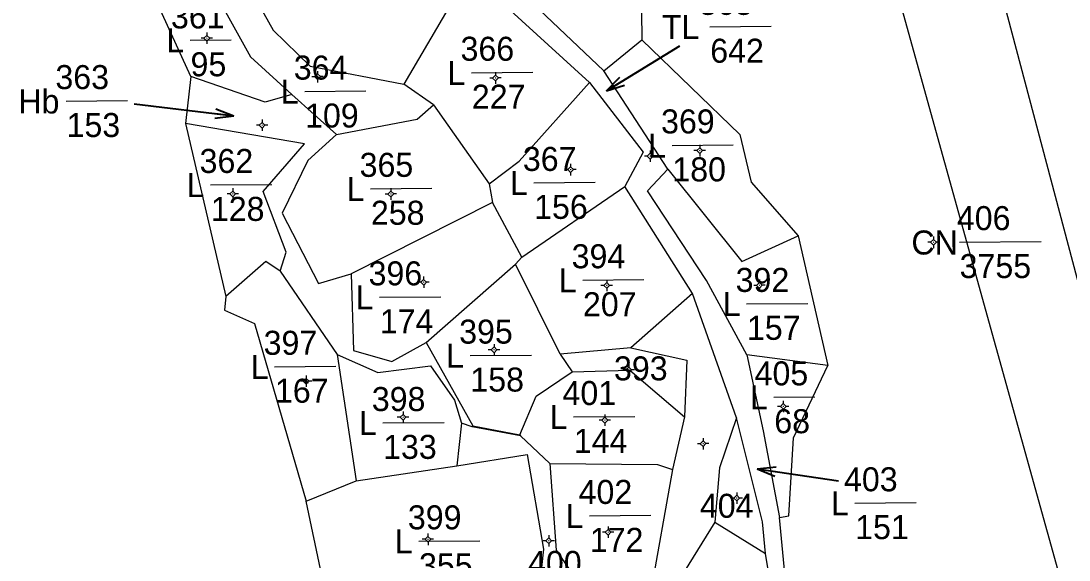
# Model space of a CAD drawing. Header units: metres. Extents: x 550490 to 551626, y 1839168 to 1840631.
# Drawn here: x 551028.6 to 551142, y 1839576.3 to 1839634.7 of the extents above; entities that cross this region are included whole.
import ezdxf
from ezdxf.enums import TextEntityAlignment as Align

# ---------------------------------------------------------------- set-up
doc = ezdxf.new("R2010")
doc.units = ezdxf.units.M
doc.header["$MEASUREMENT"] = 0
for name, color, linetype, lineweight in [('Level 10', 7, 'Continuous', 0), ('Level 11', 7, 'Continuous', 0), ('Level 13', 7, 'Continuous', 0), ('Level 2', 7, 'Continuous', 0), ('Level 22', 7, 'Continuous', 0)]:
    doc.layers.add(name, color=color, linetype=linetype, lineweight=lineweight)
doc.styles.add('Style-FmSimple', font='FmSimple.shx')
doc.styles.add('Style-VHarial', font='VHarial.shx')
doc.dimstyles.get("Standard").update_dxf_attribs({"dimtxt": 0.18, "dimasz": 0.18, "dimexe": 0.18, "dimexo": 0.0625, "dimgap": 0.09, "dimtad": 0, "dimtih": 1, "dimtoh": 1, "dimdec": 4, "dimzin": 0, "dimdsep": 46, "dimtxsty": 'Standard', "dimcen": 0.09, "dimadec": 0, "dimazin": 0, "dimtfac": 1, "dimtdec": 4, "dimtofl": 0, "dimtmove": 0, "dimatfit": 3, "dimfxl": 1, "dimtolj": 1, "dimtzin": 0, "dimarcsym": 0})

# ---------------------------------------------------------------- blocks, each defined once
blk = doc.blocks.new('CENTRD')
at = {"layer": 'Level 11', "linetype": 'Continuous', "lineweight": 0}
h = blk.add_hatch(color=1, dxfattribs=at)
edge = h.paths.add_edge_path()
edge.add_arc((0.2, 0.2), 1.5, 0, 360)
at = {"layer": 'Level 11', "color": 1, "linetype": 'Continuous', "lineweight": 0}
for p, q in [((0, 6.2), (-6.2, 0)), ((0, 12.4), (0, 6.2)), ((6.2, 0.2), (0, 6.2)), ((0.2, -6.2), (6.2, 0.2)), ((12.4, 0.2), (6.2, 0.2)), ((-6.2, 0), (-12.4, 0)), ((-6.2, 0), (0.2, -6.2)), ((0.2, -6.2), (0.2, -12.4))]:
    blk.add_line(p, q, dxfattribs=at)
blk = doc.blocks.new('N_THUA_331')
at = {"layer": 'Level 13', "color": 3, "linetype": 'Continuous', "lineweight": 0}
blk.add_line((356003.03, 1839520.03), (356009.66, 1839520.09), dxfattribs=at)
at = {"layer": 'Level 13', "color": 3, "linetype": 'Continuous', "lineweight": 0, "style": 'Style-FmSimple'}
for s, p in [('368', (356001.85, 1839522.61999)), ('TL', (355997.84, 1839519.98999)), ('642', (356003.07, 1839517.43999))]:
    blk.add_text(s, height=2.59998, dxfattribs=at).set_placement(p, align=Align.MIDDLE_LEFT)
blk = doc.blocks.new('N_THUA_393')
at = {"layer": 'Level 13', "color": 3, "linetype": 'Continuous', "lineweight": 0}
blk.add_line((356033.8, 1839510.65), (356042.64, 1839510.72), dxfattribs=at)
at = {"layer": 'Level 13', "color": 3, "linetype": 'Continuous', "lineweight": 0, "style": 'Style-FmSimple'}
for s, p in [('406', (356033.53, 1839513.23999)), ('CN', (356028.61, 1839510.59999)), ('3755', (356033.83, 1839508.04999))]:
    blk.add_text(s, height=2.59998, dxfattribs=at).set_placement(p, align=Align.MIDDLE_LEFT)
blk = doc.blocks.new('N_THUA_408')
at = {"layer": 'Level 13', "color": 3, "linetype": 'Continuous', "lineweight": 0}
blk.add_line((355952.59, 1839532.7), (355957.01, 1839532.74), dxfattribs=at)
at = {"layer": 'Level 13', "color": 3, "linetype": 'Continuous', "lineweight": 0, "style": 'Style-FmSimple'}
for s, p in [('361', (355950.5, 1839535.27999)), ('L', (355950, 1839532.67999)), ('95', (355952.62, 1839530.09999))]:
    blk.add_text(s, height=2.59998, dxfattribs=at).set_placement(p, align=Align.MIDDLE_LEFT)
blk = doc.blocks.new('N_THUA_409')
at = {"layer": 'Level 13', "color": 3, "linetype": 'Continuous', "lineweight": 0}
blk.add_line((355983.81, 1839528.39), (355990.44, 1839528.45), dxfattribs=at)
at = {"layer": 'Level 13', "color": 3, "linetype": 'Continuous', "lineweight": 0, "style": 'Style-FmSimple'}
for s, p in [('366', (355982.63, 1839530.97999)), ('L', (355981.22, 1839528.36999)), ('227', (355983.85, 1839525.78999))]:
    blk.add_text(s, height=2.59998, dxfattribs=at).set_placement(p, align=Align.MIDDLE_LEFT)
blk = doc.blocks.new('N_THUA_411')
at = {"layer": 'Level 13', "color": 3, "linetype": 'Continuous', "lineweight": 0}
blk.add_line((355964.58, 1839528.54), (355971.21, 1839528.6), dxfattribs=at)
at = {"layer": 'Level 13', "color": 3, "linetype": 'Continuous', "lineweight": 0, "style": 'Style-FmSimple'}
for s, p in [('364', (355963.4, 1839531.12999)), ('L', (355962, 1839528.51999)), ('109', (355964.62, 1839525.93999))]:
    blk.add_text(s, height=2.59998, dxfattribs=at).set_placement(p, align=Align.MIDDLE_LEFT)
blk = doc.blocks.new('N_THUA_413')
at = {"layer": 'Level 13', "color": 3, "linetype": 'Continuous', "lineweight": 0}
blk.add_line((356005.91, 1839520.52), (356012.53, 1839520.58), dxfattribs=at)
at = {"layer": 'Level 13', "color": 3, "linetype": 'Continuous', "lineweight": 0, "style": 'Style-FmSimple'}
for s, p in [('369', (356004.72, 1839523.10999)), ('L', (356003.32, 1839520.49999)), ('180', (356005.94, 1839517.91999))]:
    blk.add_text(s, height=2.59998, dxfattribs=at).set_placement(p, align=Align.MIDDLE_LEFT)
blk = doc.blocks.new('N_THUA_414')
at = {"layer": 'Level 13', "color": 3, "linetype": 'Continuous', "lineweight": 0}
blk.add_line((355961.11, 1839523.12), (355967.74, 1839523.18), dxfattribs=at)
at = {"layer": 'Level 13', "color": 3, "linetype": 'Continuous', "lineweight": 0, "style": 'Style-FmSimple'}
for s, p in [('363', (355959.93, 1839525.70999)), ('Hb', (355955.92, 1839523.06999)), ('153', (355961.14, 1839520.51999))]:
    blk.add_text(s, height=2.59998, dxfattribs=at).set_placement(p, align=Align.MIDDLE_LEFT)
blk = doc.blocks.new('N_THUA_415')
at = {"layer": 'Level 13', "color": 3, "linetype": 'Continuous', "lineweight": 0}
blk.add_line((355991.95, 1839518.45), (355998.58, 1839518.51), dxfattribs=at)
at = {"layer": 'Level 13', "color": 3, "linetype": 'Continuous', "lineweight": 0, "style": 'Style-FmSimple'}
for s, p in [('367', (355990.77, 1839521.03999)), ('L', (355989.37, 1839518.42999)), ('156', (355991.99, 1839515.84999))]:
    blk.add_text(s, height=2.59998, dxfattribs=at).set_placement(p, align=Align.MIDDLE_LEFT)
blk = doc.blocks.new('N_THUA_417')
at = {"layer": 'Level 13', "color": 3, "linetype": 'Continuous', "lineweight": 0}
blk.add_line((355972.49, 1839515.83), (355979.12, 1839515.89), dxfattribs=at)
at = {"layer": 'Level 13', "color": 3, "linetype": 'Continuous', "lineweight": 0, "style": 'Style-FmSimple'}
for s, p in [('365', (355971.31, 1839518.41999)), ('L', (355969.91, 1839515.80999)), ('258', (355972.53, 1839513.22999))]:
    blk.add_text(s, height=2.59998, dxfattribs=at).set_placement(p, align=Align.MIDDLE_LEFT)
blk = doc.blocks.new('N_THUA_419')
at = {"layer": 'Level 13', "color": 3, "linetype": 'Continuous', "lineweight": 0}
blk.add_line((355955.39, 1839515.84), (355962.02, 1839515.89), dxfattribs=at)
at = {"layer": 'Level 13', "color": 3, "linetype": 'Continuous', "lineweight": 0, "style": 'Style-FmSimple'}
for s, p in [('362', (355954.21, 1839518.42999)), ('L', (355952.81, 1839515.80999)), ('128', (355955.43, 1839513.23999))]:
    blk.add_text(s, height=2.59998, dxfattribs=at).set_placement(p, align=Align.MIDDLE_LEFT)
blk = doc.blocks.new('N_THUA_423')
at = {"layer": 'Level 13', "color": 3, "linetype": 'Continuous', "lineweight": 0}
blk.add_line((356012.38, 1839505.95), (356019.01, 1839506), dxfattribs=at)
at = {"layer": 'Level 13', "color": 3, "linetype": 'Continuous', "lineweight": 0, "style": 'Style-FmSimple'}
for s, p in [('392', (356011.2, 1839508.53999)), ('L', (356009.8, 1839505.91999)), ('157', (356012.42, 1839503.34999))]:
    blk.add_text(s, height=2.59998, dxfattribs=at).set_placement(p, align=Align.MIDDLE_LEFT)
blk = doc.blocks.new('N_THUA_424')
at = {"layer": 'Level 13', "color": 3, "linetype": 'Continuous', "lineweight": 0}
blk.add_line((355995.85, 1839505.93), (356002.47, 1839505.99), dxfattribs=at)
at = {"layer": 'Level 13', "color": 3, "linetype": 'Continuous', "lineweight": 0, "style": 'Style-FmSimple'}
for s, p in [('394', (355994.66, 1839508.51999)), ('L', (355993.26, 1839505.90999)), ('207', (355995.88, 1839503.32999))]:
    blk.add_text(s, height=2.59998, dxfattribs=at).set_placement(p, align=Align.MIDDLE_LEFT)
blk = doc.blocks.new('N_THUA_425')
at = {"layer": 'Level 13', "color": 3, "linetype": 'Continuous', "lineweight": 0}
blk.add_line((355976.05, 1839506.26), (355982.67, 1839506.32), dxfattribs=at)
at = {"layer": 'Level 13', "color": 3, "linetype": 'Continuous', "lineweight": 0, "style": 'Style-FmSimple'}
for s, p in [('396', (355974.87, 1839508.84999)), ('L', (355973.46, 1839506.23999)), ('174', (355976.08, 1839503.65999))]:
    blk.add_text(s, height=2.59998, dxfattribs=at).set_placement(p, align=Align.MIDDLE_LEFT)
blk = doc.blocks.new('N_THUA_433')
at = {"layer": 'Level 13', "color": 3, "linetype": 'Continuous', "lineweight": 0}
blk.add_line((355963.33, 1839495.55), (355969.95, 1839495.61), dxfattribs=at)
at = {"layer": 'Level 13', "color": 3, "linetype": 'Continuous', "lineweight": 0, "style": 'Style-FmSimple'}
for s, p in [('397', (355962.14, 1839498.13999)), ('L', (355960.74, 1839495.52999)), ('167', (355963.36, 1839492.94999))]:
    blk.add_text(s, height=2.59998, dxfattribs=at).set_placement(p, align=Align.MIDDLE_LEFT)
blk = doc.blocks.new('N_THUA_434')
at = {"layer": 'Level 13', "color": 3, "linetype": 'Continuous', "lineweight": 0}
blk.add_line((355983.67, 1839498.96), (355990.3, 1839499.01), dxfattribs=at)
at = {"layer": 'Level 13', "color": 3, "linetype": 'Continuous', "lineweight": 0, "style": 'Style-FmSimple'}
for s, p in [('395', (355982.49, 1839501.54999)), ('L', (355981.08, 1839498.92999)), ('158', (355983.7, 1839496.35999))]:
    blk.add_text(s, height=2.59998, dxfattribs=at).set_placement(p, align=Align.MIDDLE_LEFT)
blk = doc.blocks.new('N_THUA_440')
at = {"layer": 'Level 13', "color": 3, "linetype": 'Continuous', "lineweight": 0}
blk.add_line((356006.37, 1839488.94), (356013, 1839489), dxfattribs=at)
at = {"layer": 'Level 13', "color": 3, "linetype": 'Continuous', "lineweight": 0, "style": 'Style-FmSimple'}
for s, p in [('403', (356005.19, 1839491.52999)), ('L', (356003.78, 1839488.91999)), ('151', (356006.4, 1839486.34999))]:
    blk.add_text(s, height=2.59998, dxfattribs=at).set_placement(p, align=Align.MIDDLE_LEFT)
blk = doc.blocks.new('N_THUA_447')
at = {"layer": 'Level 13', "color": 3, "linetype": 'Continuous', "lineweight": 0, "style": 'Style-FmSimple'}
blk.add_text('393', height=2.59998, dxfattribs=at).set_placement((355993.06, 1839496.76999), align=Align.MIDDLE_LEFT)
blk = doc.blocks.new('N_THUA_448')
at = {"layer": 'Level 13', "color": 3, "linetype": 'Continuous', "lineweight": 0}
blk.add_line((355973.83, 1839491.67), (355980.45, 1839491.72), dxfattribs=at)
at = {"layer": 'Level 13', "color": 3, "linetype": 'Continuous', "lineweight": 0, "style": 'Style-FmSimple'}
for s, p in [('398', (355972.64, 1839494.24999)), ('L', (355971.24, 1839491.63999)), ('133', (355973.86, 1839489.06999))]:
    blk.add_text(s, height=2.59998, dxfattribs=at).set_placement(p, align=Align.MIDDLE_LEFT)
blk = doc.blocks.new('N_THUA_449')
at = {"layer": 'Level 13', "color": 3, "linetype": 'Continuous', "lineweight": 0}
blk.add_line((356014.94, 1839492.84), (356019.36, 1839492.88), dxfattribs=at)
at = {"layer": 'Level 13', "color": 3, "linetype": 'Continuous', "lineweight": 0, "style": 'Style-FmSimple'}
for s, p in [('405', (356012.85, 1839495.42999)), ('L', (356012.35, 1839492.81999)), ('68', (356014.98, 1839490.24999))]:
    blk.add_text(s, height=2.59998, dxfattribs=at).set_placement(p, align=Align.MIDDLE_LEFT)
blk = doc.blocks.new('N_THUA_451')
at = {"layer": 'Level 13', "color": 3, "linetype": 'Continuous', "lineweight": 0}
blk.add_line((355995.64, 1839491.33), (356002.27, 1839491.38), dxfattribs=at)
at = {"layer": 'Level 13', "color": 3, "linetype": 'Continuous', "lineweight": 0, "style": 'Style-FmSimple'}
for s, p in [('401', (355994.46, 1839493.90999)), ('L', (355993.06, 1839491.29999)), ('144', (355995.68, 1839488.72999))]:
    blk.add_text(s, height=2.59998, dxfattribs=at).set_placement(p, align=Align.MIDDLE_LEFT)
blk = doc.blocks.new('N_THUA_453')
at = {"layer": 'Level 13', "color": 3, "linetype": 'Continuous', "lineweight": 0, "style": 'Style-FmSimple'}
blk.add_text('404', height=2.59998, dxfattribs=at).set_placement((356004.74, 1839482.88999), align=Align.MIDDLE_LEFT)
blk = doc.blocks.new('N_THUA_454')
at = {"layer": 'Level 13', "color": 3, "linetype": 'Continuous', "lineweight": 0}
blk.add_line((355992.23, 1839478.29), (355996.65, 1839478.32), dxfattribs=at)
at = {"layer": 'Level 13', "color": 3, "linetype": 'Continuous', "lineweight": 0, "style": 'Style-FmSimple'}
for s, p in [('400', (355990.14, 1839480.86999)), ('Hb', (355987.04, 1839478.23999)), ('95', (355992.26, 1839475.68999))]:
    blk.add_text(s, height=2.59998, dxfattribs=at).set_placement(p, align=Align.MIDDLE_LEFT)
blk = doc.blocks.new('N_THUA_457')
at = {"layer": 'Level 13', "color": 3, "linetype": 'Continuous', "lineweight": 0}
blk.add_line((355976.52, 1839478.45), (355983.14, 1839478.51), dxfattribs=at)
at = {"layer": 'Level 13', "color": 3, "linetype": 'Continuous', "lineweight": 0, "style": 'Style-FmSimple'}
for s, p in [('399', (355975.34, 1839481.03999)), ('L', (355973.93, 1839478.42999)), ('355', (355976.55, 1839475.84999))]:
    blk.add_text(s, height=2.59998, dxfattribs=at).set_placement(p, align=Align.MIDDLE_LEFT)
blk = doc.blocks.new('N_THUA_458')
at = {"layer": 'Level 13', "color": 3, "linetype": 'Continuous', "lineweight": 0}
blk.add_line((355995.99, 1839479.21), (356002.62, 1839479.27), dxfattribs=at)
at = {"layer": 'Level 13', "color": 3, "linetype": 'Continuous', "lineweight": 0, "style": 'Style-FmSimple'}
for s, p in [('402', (355994.81, 1839481.79999)), ('L', (355993.4, 1839479.18999)), ('172', (355996.02, 1839476.60999))]:
    blk.add_text(s, height=2.59998, dxfattribs=at).set_placement(p, align=Align.MIDDLE_LEFT)
blk = doc.blocks.new('TerminatorOpen_0.5')
at = {"color": 0, "linetype": 'ByBlock', "lineweight": -2}
for q in [(-1, 0.25), (-1, 0), (-1, -0.25)]:
    blk.add_line((0, 0), q, dxfattribs=at)

msp = doc.modelspace()

# ---------------------------------------------------------------- linework, layer by layer
at = {"layer": 'Level 10', "color": 1, "linetype": 'Continuous', "lineweight": 0, "flags": 128}
msp.add_lwpolyline([(551117.57, 1839658.77), (551120.51, 1839648.18), (551131.24, 1839650.62), (551155.18, 1839560.21), (551145.47, 1839558.29)], dxfattribs=at)
at = {"layer": 'Level 10', "color": 2, "linetype": 'Continuous', "lineweight": 0, "flags": 128}
for points in [[(551088.59, 1839650.57), (551095.68, 1839638.86), (551095.76, 1839632.66)], [(551079.13, 1839641.21), (551091.66, 1839629.31)], [(551077.07, 1839639.95), (551070.03, 1839627.87)], [(551090.1, 1839628.06), (551077.07, 1839639.95)], [(551046.98, 1839628.71), (551041.94, 1839639.78)], [(551053.67, 1839637.68), (551055.88, 1839633.72), (551059.87, 1839629.81), (551070.03, 1839627.87)], [(551050.54, 1839636.04), (551053.42, 1839630.84), (551057.88, 1839626.73)], [(551091.66, 1839629.31), (551095.76, 1839632.66)], [(551095.76, 1839632.66), (551106.37, 1839622.43), (551107.6, 1839617.24), (551112.67, 1839611.44)], [(551046.98, 1839628.71), (551046.38, 1839623.62)], [(551057.88, 1839626.73), (551055.03, 1839625.91), (551046.98, 1839628.71)], [(551098.57, 1839618.65), (551091.66, 1839629.31)], [(551073.22, 1839625.64), (551070.03, 1839627.87)], [(551079.23, 1839617.09), (551082.48, 1839619.51), (551090.1, 1839628.06)], [(551090.1, 1839628.06), (551095.91, 1839620.5), (551093.91, 1839616.79)], [(551057.88, 1839626.73), (551062.72, 1839622.42)], [(551062.72, 1839622.42), (551071.46, 1839624.09), (551073.22, 1839625.64)], [(551073.22, 1839625.64), (551079.23, 1839617.09)], [(551056.62, 1839607.63), (551057.28, 1839609.68), (551054.79, 1839616.24), (551059.26, 1839621.4), (551046.38, 1839623.62)], [(551046.38, 1839623.62), (551050.75, 1839604.87)], [(551062.72, 1839622.42), (551059.62, 1839619.59), (551056.85, 1839613.91), (551060.8, 1839606.27), (551064.31, 1839607.32)], [(551107.12, 1839598.55), (551102.77, 1839606.59), (551096.37, 1839616.33), (551098.57, 1839618.65)], [(551098.57, 1839618.65), (551106.59, 1839608.67), (551112.67, 1839611.44)], [(551079.23, 1839617.09), (551079.6, 1839615.05)], [(551082.79, 1839609.13), (551093.91, 1839616.79)], [(551101.25, 1839605.21), (551093.91, 1839616.79)], [(551079.6, 1839615.05), (551064.31, 1839607.32)], [(551082.79, 1839609.13), (551079.6, 1839615.05)], [(551112.67, 1839611.44), (551115.89, 1839597.39)], [(551056.62, 1839607.63), (551055.07, 1839608.67), (551050.75, 1839604.87)], [(551072.42, 1839599.89), (551082.11, 1839608.36)], [(551082.11, 1839608.36), (551082.79, 1839609.13)], [(551086.92, 1839598.63), (551082.11, 1839608.36)], [(551056.62, 1839607.63), (551062.81, 1839598.59)], [(551064.31, 1839607.32), (551064.56, 1839599.03), (551068.73, 1839597.82), (551072.42, 1839599.89)], [(551050.75, 1839604.87), (551050.63, 1839603.38), (551053.85, 1839601.94), (551059.44, 1839582.7)], [(551101.25, 1839605.21), (551094.57, 1839599.3)], [(551106.01, 1839591.73), (551101.25, 1839605.21)], [(551072.42, 1839599.89), (551077.47, 1839590.86), (551082.58, 1839589.89)], [(551094.57, 1839599.3), (551086.92, 1839598.63)], [(551094.57, 1839599.3), (551100.63, 1839597.97), (551100.38, 1839591.86)], [(551062.81, 1839598.59), (551067.21, 1839596.63), (551072.9, 1839597.38), (551075.51, 1839593.63), (551076.24, 1839591.16)], [(551062.81, 1839598.59), (551064.84, 1839584.93)], [(551086.92, 1839598.63), (551088.21, 1839596.72)], [(551115.89, 1839597.39), (551107.12, 1839598.55)], [(551107.12, 1839598.55), (551108.9, 1839590.33), (551110.66, 1839580.95)], [(551088.21, 1839596.72), (551094.47, 1839596.89), (551100.38, 1839591.86)], [(551110.66, 1839580.95), (551111.65, 1839581.11), (551112.17, 1839589.58), (551115.89, 1839597.39)], [(551082.58, 1839589.89), (551084.34, 1839594.08), (551088.21, 1839596.72)], [(551076.24, 1839591.16), (551075.73, 1839586.55)], [(551082.62, 1839589.78), (551077.4, 1839590.76), (551076.24, 1839591.16)], [(551100.38, 1839591.86), (551099.09, 1839586.15)], [(551106.01, 1839591.73), (551104.17, 1839586.32), (551103.65, 1839580.44)], [(551109.15, 1839577.06), (551108.8, 1839580.48), (551106.01, 1839591.73)], [(551082.58, 1839589.89), (551082.62, 1839589.78)], [(551082.62, 1839589.78), (551085.8, 1839586.78)], [(551075.73, 1839586.55), (551083.34, 1839587.75), (551085.13, 1839577.51), (551083.83, 1839565.58)], [(551064.84, 1839584.93), (551075.73, 1839586.55)], [(551085.8, 1839586.78), (551086.5, 1839577.4), (551092.07, 1839569.22)], [(551085.8, 1839586.78), (551097.44, 1839586.69), (551099.09, 1839586.15)], [(551099.09, 1839586.15), (551096.66, 1839572.58)], [(551059.44, 1839582.7), (551064.84, 1839584.93)], [(551061.63, 1839574.7), (551061.14, 1839574.66), (551059.44, 1839582.7)], [(551125.09, 1839552.51), (551124.03, 1839561.97), (551118.92, 1839565.86), (551113.04, 1839565.97), (551111.86, 1839568.42), (551110.66, 1839580.95)], [(551103.65, 1839580.44), (551099.45, 1839573.62)], [(551103.65, 1839580.44), (551109.15, 1839577.06)], [(551110.63, 1839568.11), (551109.15, 1839577.06)]]:
    msp.add_lwpolyline(points, dxfattribs=at)
at = {"layer": 'Level 22', "color": 6, "linetype": 'Continuous', "lineweight": 0, "flags": 128}
for points in [[(551117.57, 1839658.77), (551150.54, 1839540.05), (551171.37, 1839527.58), (551176.09, 1839513.24)], [(551088.59, 1839650.57), (551095.68, 1839638.86), (551095.76, 1839632.66)], [(551079.13, 1839641.21), (551091.66, 1839629.31)], [(551077.07, 1839639.95), (551070.03, 1839627.87)], [(551090.1, 1839628.06), (551077.07, 1839639.95)], [(551046.98, 1839628.71), (551041.94, 1839639.78)], [(551053.67, 1839637.68), (551055.88, 1839633.72), (551059.87, 1839629.81), (551070.03, 1839627.87)], [(551050.54, 1839636.04), (551053.42, 1839630.84), (551057.88, 1839626.73)], [(551091.66, 1839629.31), (551095.76, 1839632.66)], [(551095.76, 1839632.66), (551106.37, 1839622.43), (551107.6, 1839617.24), (551112.67, 1839611.44)], [(551046.98, 1839628.71), (551046.38, 1839623.62)], [(551057.88, 1839626.73), (551055.03, 1839625.91), (551046.98, 1839628.71)], [(551098.57, 1839618.65), (551091.66, 1839629.31)], [(551073.22, 1839625.64), (551070.03, 1839627.87)], [(551079.23, 1839617.09), (551082.48, 1839619.51), (551090.1, 1839628.06)], [(551090.1, 1839628.06), (551095.91, 1839620.5), (551093.91, 1839616.79)], [(551057.88, 1839626.73), (551062.72, 1839622.42)], [(551062.72, 1839622.42), (551071.46, 1839624.09), (551073.22, 1839625.64)], [(551073.22, 1839625.64), (551079.23, 1839617.09)], [(551056.62, 1839607.63), (551057.28, 1839609.68), (551054.79, 1839616.24), (551059.26, 1839621.4), (551046.38, 1839623.62)], [(551046.38, 1839623.62), (551050.75, 1839604.87)], [(551062.72, 1839622.42), (551059.62, 1839619.59), (551056.85, 1839613.91), (551060.8, 1839606.27), (551064.31, 1839607.32)], [(551107.12, 1839598.55), (551102.77, 1839606.59), (551096.37, 1839616.33), (551098.57, 1839618.65)], [(551098.57, 1839618.65), (551106.59, 1839608.67), (551112.67, 1839611.44)], [(551079.23, 1839617.09), (551079.6, 1839615.05)], [(551082.79, 1839609.13), (551093.91, 1839616.79)], [(551101.25, 1839605.21), (551093.91, 1839616.79)], [(551079.6, 1839615.05), (551064.31, 1839607.32)], [(551082.79, 1839609.13), (551079.6, 1839615.05)], [(551112.67, 1839611.44), (551115.89, 1839597.39)], [(551056.62, 1839607.63), (551055.07, 1839608.67), (551050.75, 1839604.87)], [(551072.42, 1839599.89), (551082.11, 1839608.36)], [(551082.11, 1839608.36), (551082.79, 1839609.13)], [(551086.92, 1839598.63), (551082.11, 1839608.36)], [(551056.62, 1839607.63), (551062.81, 1839598.59)], [(551064.31, 1839607.32), (551064.56, 1839599.03), (551068.73, 1839597.82), (551072.42, 1839599.89)], [(551050.75, 1839604.87), (551050.63, 1839603.38), (551053.85, 1839601.94), (551059.44, 1839582.7)], [(551101.25, 1839605.21), (551094.57, 1839599.3)], [(551106.01, 1839591.73), (551101.25, 1839605.21)], [(551072.42, 1839599.89), (551077.47, 1839590.86), (551082.58, 1839589.89)], [(551094.57, 1839599.3), (551086.92, 1839598.63)], [(551094.57, 1839599.3), (551100.63, 1839597.97), (551100.38, 1839591.86)], [(551062.81, 1839598.59), (551067.21, 1839596.63), (551072.9, 1839597.38), (551075.51, 1839593.63), (551076.24, 1839591.16)], [(551062.81, 1839598.59), (551064.84, 1839584.93)], [(551086.92, 1839598.63), (551088.21, 1839596.72)], [(551115.89, 1839597.39), (551107.12, 1839598.55)], [(551107.12, 1839598.55), (551108.9, 1839590.33), (551110.66, 1839580.95)], [(551088.21, 1839596.72), (551094.47, 1839596.89), (551100.38, 1839591.86)], [(551110.66, 1839580.95), (551111.65, 1839581.11), (551112.17, 1839589.58), (551115.89, 1839597.39)], [(551082.58, 1839589.89), (551084.34, 1839594.08), (551088.21, 1839596.72)], [(551076.24, 1839591.16), (551075.73, 1839586.55)], [(551082.62, 1839589.78), (551077.4, 1839590.76), (551076.24, 1839591.16)], [(551100.38, 1839591.86), (551099.09, 1839586.15)], [(551106.01, 1839591.73), (551104.17, 1839586.32), (551103.65, 1839580.44)], [(551109.15, 1839577.06), (551108.8, 1839580.48), (551106.01, 1839591.73)], [(551082.58, 1839589.89), (551082.62, 1839589.78)], [(551082.62, 1839589.78), (551085.8, 1839586.78)], [(551075.73, 1839586.55), (551083.34, 1839587.75), (551085.13, 1839577.51), (551083.83, 1839565.58)], [(551064.84, 1839584.93), (551075.73, 1839586.55)], [(551085.8, 1839586.78), (551086.5, 1839577.4), (551092.07, 1839569.22)], [(551085.8, 1839586.78), (551097.44, 1839586.69), (551099.09, 1839586.15)], [(551099.09, 1839586.15), (551096.66, 1839572.58)], [(551059.44, 1839582.7), (551064.84, 1839584.93)], [(551061.63, 1839574.7), (551061.14, 1839574.66), (551059.44, 1839582.7)], [(551172.76, 1839495.9), (551148.53, 1839519.15), (551126.95, 1839545.85), (551125.09, 1839552.51), (551124.03, 1839561.97), (551118.92, 1839565.86), (551113.04, 1839565.97), (551111.86, 1839568.42), (551110.66, 1839580.95)], [(551103.65, 1839580.44), (551099.45, 1839573.62)], [(551103.65, 1839580.44), (551109.15, 1839577.06)], [(551110.63, 1839568.11), (551109.15, 1839577.06)]]:
    msp.add_lwpolyline(points, dxfattribs=at)

# ---------------------------------------------------------------- block references
at = {"layer": 'Level 11', "color": 1, "linetype": 'Continuous', "lineweight": 0, "xscale": 0.04999813735168662, "yscale": 0.04999813735168662, "zscale": 0.04999813735168662}
for p in [(551048.7, 1839632.84), (551060.68, 1839628.67), (551079.93, 1839628.53), (551054.68, 1839623.42), (551096.66, 1839620.07), (551102.02, 1839620.67), (551088.05, 1839618.61), (551051.51, 1839615.98), (551068.61, 1839615.97), (551127.31, 1839610.74), (551072.15, 1839606.42), (551091.96, 1839606.07), (551108.48, 1839606.08), (551079.77, 1839599.1), (551094.35, 1839596.91), (551059.45, 1839595.7), (551111.06, 1839592.97), (551069.93, 1839591.8), (551091.76, 1839591.48), (551102.39, 1839588.93), (551106.02, 1839583.04), (551092.11, 1839579.35), (551072.62, 1839578.58), (551085.69, 1839578.42)]:
    msp.add_blockref('CENTRD', p, dxfattribs=at)
at = {"layer": 'Level 13', "color": 3, "linetype": 'Continuous', "lineweight": 0}
for name, p in [('N_THUA_331', (195100.09, 114.05)), ('N_THUA_408', (195094.32, 99.92)), ('N_THUA_409', (195093.52, 100.72)), ('N_THUA_411', (195094.71, 98.53)), ('N_THUA_414', (195072.39, 102.92)), ('N_THUA_413', (195093.12, 100.72)), ('N_THUA_419', (195093.71, 101.12)), ('N_THUA_415', (195092.12, 98.73)), ('N_THUA_417', (195093.92, 100.71)), ('N_THUA_393', (195096.31, 100.12)), ('N_THUA_424', (195093.51, 100.71)), ('N_THUA_425', (195091.33, 98.53)), ('N_THUA_423', (195094.71, 98.13)), ('N_THUA_434', (195093.51, 99.52)), ('N_THUA_433', (195092.71, 101.72)), ('N_THUA_447', (195099.69, 100.32)), ('N_THUA_449', (195095.11, 101.12)), ('N_THUA_451', (195092.72, 100.51)), ('N_THUA_448', (195093.91, 99.52)), ('N_THUA_440', (195112.44, 93.55)), ('N_THUA_458', (195094.11, 101.91)), ('N_THUA_453', (195097.3, 99.32)), ('N_THUA_457', (195095.11, 99.92)), ('N_THUA_454', (195093.31, 95.15))]:
    msp.add_blockref(name, p, dxfattribs=at)

# ---------------------------------------------------------------- leaders
at = {"layer": 'Level 2', "color": 6, "linetype": 'Continuous', "lineweight": 0}
for points in [[(551091.92, 1839627.15), (551099.86, 1839632)], [(551051.62, 1839624.41), (551040.83, 1839625.7)], [(551108.24, 1839586.22), (551117.03, 1839584.91)]]:
    msp.add_leader(points, dimstyle='Standard', override={"dimtxt": 2, "dimasz": 2, "dimgap": 0, "dimtad": 1, "dimtxsty": 'Style-VHarial', "dimldrblk": 'TerminatorOpen_0.5'}, dxfattribs=at)

doc.saveas('drawing.dxf')
